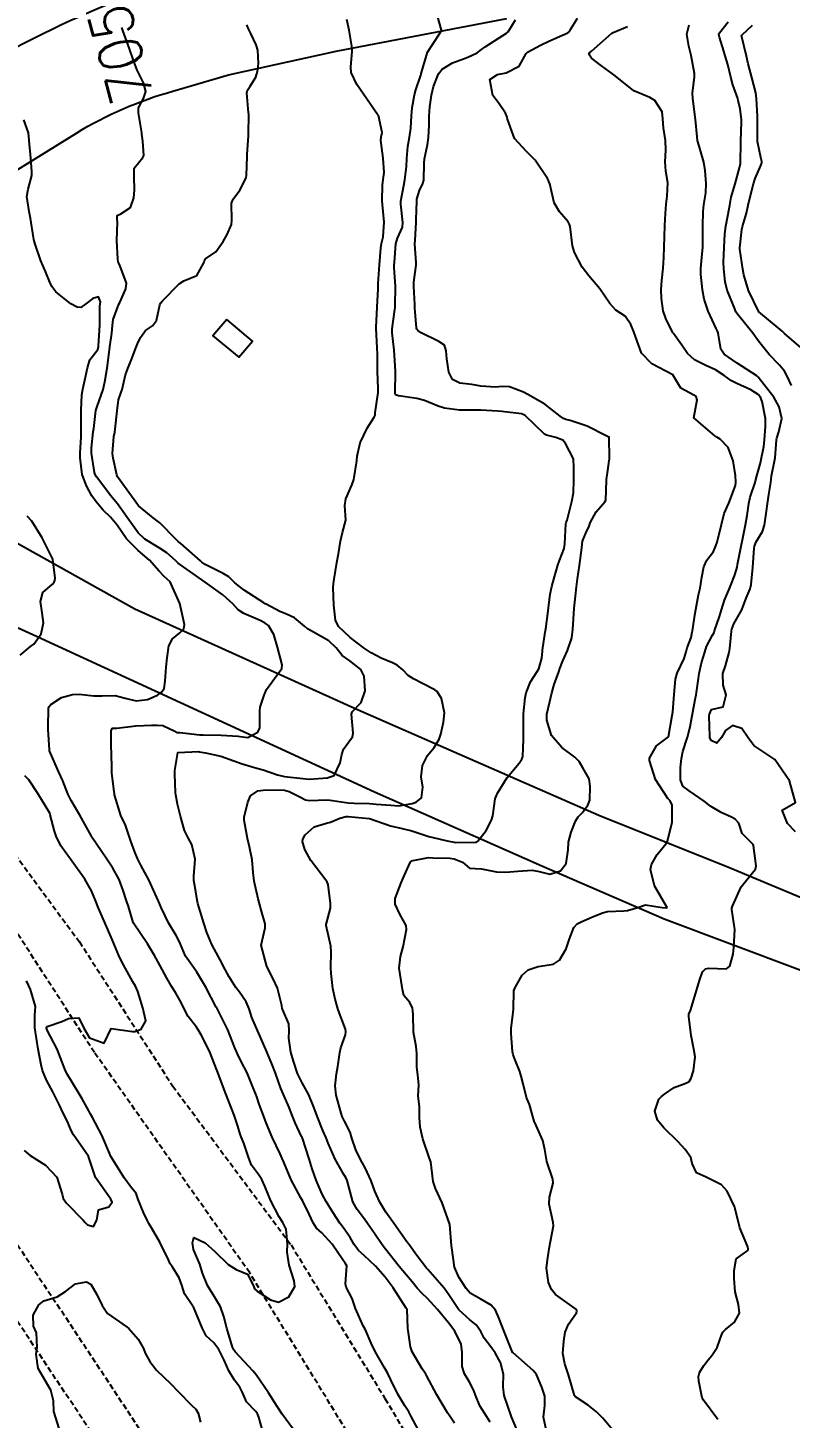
# Model space of a CAD drawing. Header units: metres. Extents: x 292545 to 299085, y 7450245 to 7463078.
# Drawn here: x 298319 to 298390.6, y 7451645.1 to 7451775.7 of the extents above; entities that cross this region are included whole.
import ezdxf
from ezdxf.enums import TextEntityAlignment as Align

# ---------------------------------------------------------------- set-up
doc = ezdxf.new("R2010")
doc.units = ezdxf.units.M
doc.linetypes.add('DASHED', pattern=[0.75, 0.5, -0.25])
for name, color, linetype in [('Cotas', 45, 'Continuous'), ('Curvas de Nivel 1m', 11, 'Continuous'), ('Curvas de Nivel 5m', 15, 'Continuous'), ('Edificações', 30, 'Continuous'), ('Vias Primárias', 230, 'Continuous'), ('Vias Secundárias', 230, 'DASHED')]:
    doc.layers.add(name, color=color, linetype=linetype)
doc.styles.add('Style-STANDARD', font='STANDARD.shx')

msp = doc.modelspace()

# ---------------------------------------------------------------- linework, layer by layer
at = {"layer": 'Curvas de Nivel 1m', "flags": 128}
for points, elevation in [([(298365.29, 7451643.26), (298364.42, 7451645.27), (298363.74, 7451647.28), (298363.64, 7451648.08), (298363.68, 7451649.28), (298363.39, 7451650.37), (298362.89, 7451651.29), (298362.5, 7451651.86), (298361.88, 7451652.67), (298361.55, 7451653.3), (298361.13, 7451653.92), (298360.52, 7451654.37), (298359.48, 7451655.33), (298358.55, 7451656.72), (298358.12, 7451657.34), (298356.58, 7451659.1), (298356.46, 7451659.24), (298356.36, 7451659.36), (298355.56, 7451660.42), (298354.87, 7451661.39), (298354.76, 7451661.53), (298354.62, 7451661.71), (298353.42, 7451663.4), (298352.64, 7451664.49), (298352.07, 7451665.42), (298351.62, 7451666.47), (298351.26, 7451667.42), (298350.69, 7451668.64), (298350.42, 7451669.16), (298350.27, 7451669.44), (298349.81, 7451670.35), (298349.45, 7451671.45), (298349.29, 7451672.01), (298348.75, 7451673.04), (298348.55, 7451673.46), (298348.44, 7451673.78), (298347.98, 7451675.47), (298347.89, 7451676.36), (298348.02, 7451677.47), (298348.12, 7451678.16), (298348.31, 7451679.47), (298348.4, 7451679.9), (298348.84, 7451681.14), (298348.88, 7451681.46), (298348.85, 7451681.68), (298348.15, 7451683.47), (298347.87, 7451684.48), (298347.67, 7451685.47), (298347.5, 7451686.89), (298347.49, 7451687.47), (298347.51, 7451688.9), (298347.47, 7451689.47), (298347.05, 7451691.39), (298347.05, 7451691.48), (298347.43, 7451693.04), (298347.46, 7451693.48), (298347.23, 7451695.26), (298347.13, 7451695.48), (298347.02, 7451695.64), (298345.59, 7451697.49), (298345.05, 7451698.54), (298344.83, 7451699.28), (298344.86, 7451699.5), (298345.07, 7451699.91), (298345.92, 7451700.65), (298347.08, 7451700.99), (298347.46, 7451701.1), (298348.32, 7451701.47), (298348.93, 7451701.62), (298349.09, 7451701.62), (298351.07, 7451701.44), (298351.12, 7451701.43), (298353.08, 7451700.76), (298354.17, 7451700.49), (298355.07, 7451700.28), (298356.67, 7451699.76), (298357.07, 7451699.65), (298358.41, 7451699.35), (298359.06, 7451699.21), (298359.21, 7451699.19), (298361.06, 7451699.22), (298361.14, 7451699.23), (298361.28, 7451699.31), (298362.04, 7451700.33), (298362.57, 7451701.3), (298362.68, 7451701.7), (298362.9, 7451703.29), (298362.95, 7451703.46), (298363.12, 7451703.81), (298364.03, 7451705.28), (298365.15, 7451706.63), (298365.41, 7451707), (298365.5, 7451707.26), (298365.57, 7451708.87), (298365.55, 7451709.26), (298365.56, 7451710.89), (298365.57, 7451711.26), (298365.71, 7451712.78), (298365.81, 7451713.25), (298366.21, 7451714.28), (298366.84, 7451715.24), (298367, 7451715.49), (298367.27, 7451716.5), (298367.35, 7451717.16), (298367.35, 7451717.24), (298367.59, 7451718.95), (298367.64, 7451719.24), (298367.85, 7451720.7), (298367.9, 7451721.23), (298368.07, 7451722.5), (298368.23, 7451723.23), (298368.47, 7451724.12), (298368.77, 7451725.23), (298368.93, 7451725.67), (298369.39, 7451726.78), (298369.43, 7451727.22), (298369.53, 7451729.11), (298369.56, 7451729.22), (298369.66, 7451729.45), (298370.09, 7451731.21), (298370.25, 7451732), (298370.28, 7451733.2), (298370.29, 7451734.4), (298370.26, 7451735.2), (298369.51, 7451736.64), (298369.24, 7451736.95), (298368.59, 7451737.22), (298367.71, 7451737.43), (298367.52, 7451737.53), (298365.72, 7451739.26), (298365.53, 7451739.37), (298365.38, 7451739.42), (298363.54, 7451739.64), (298363.15, 7451739.68), (298361.55, 7451739.77), (298361.09, 7451739.77), (298359.55, 7451739.79), (298358.16, 7451739.97), (298357.55, 7451740.16), (298356.26, 7451740.67), (298355.56, 7451740.86), (298353.83, 7451741.13), (298353.56, 7451741.23), (298353.5, 7451741.34), (298353.5, 7451741.4), (298353.55, 7451743.37), (298353.55, 7451743.4), (298353.55, 7451743.43), (298353.43, 7451745.4), (298353.24, 7451747.02), (298353.24, 7451747.41), (298353.49, 7451749.24), (298353.5, 7451749.4), (298353.51, 7451749.55), (298353.54, 7451751.4), (298353.43, 7451753.13), (298353.43, 7451753.4), (298353.44, 7451753.67), (298353.58, 7451755.4), (298353.74, 7451755.93), (298354.2, 7451756.95), (298354.24, 7451757.4), (298354.05, 7451759.11), (298354.06, 7451759.4), (298354.33, 7451760.86), (298354.42, 7451761.39), (298354.57, 7451762.64), (298354.62, 7451763.39), (298354.71, 7451764.52), (298354.86, 7451765.39), (298355, 7451766.24), (298355.06, 7451767.39), (298355.1, 7451768.17), (298355.33, 7451769.39), (298355.44, 7451769.85), (298355.92, 7451771.23), (298355.95, 7451771.35), (298355.96, 7451771.38), (298356, 7451771.46), (298356.55, 7451773.37), (298357.62, 7451775.01), (298357.84, 7451775.35), (298357.87, 7451775.45), (298357.33, 7451777.36)], 708), ([(298359.07, 7451644.67), (298358.63, 7451645.34), (298358.43, 7451645.65), (298357.44, 7451647.35), (298356.46, 7451649.17), (298356.39, 7451649.29), (298356.34, 7451649.36), (298356.05, 7451649.79), (298355.11, 7451651.38), (298354.96, 7451651.84), (298354.72, 7451653.39), (298354.7, 7451653.57), (298354.63, 7451655.39), (298354.59, 7451655.44), (298354.54, 7451655.49), (298353.32, 7451657.4), (298352.57, 7451658.4), (298351.68, 7451659.42), (298350.6, 7451660.42), (298350.06, 7451660.9), (298349.66, 7451661.44), (298349.29, 7451662.12), (298348.63, 7451663.05), (298348.32, 7451663.46), (298347.69, 7451664.43), (298347.04, 7451665.48), (298346.66, 7451666.17), (298346.11, 7451667.49), (298345.74, 7451668.55), (298345.43, 7451669.5), (298344.81, 7451671.42), (298344.78, 7451671.5), (298344.73, 7451671.6), (298344.12, 7451672.88), (298343.87, 7451673.51), (298343.56, 7451674.32), (298343.02, 7451675.53), (298342.78, 7451676.11), (298342.28, 7451677.54), (298341.94, 7451678.41), (298341.46, 7451679.54), (298340.84, 7451680.98), (298340.59, 7451681.55), (298340.07, 7451682.77), (298339.8, 7451683.57), (298339.53, 7451684.22), (298338.89, 7451685.14), (298338.57, 7451685.58), (298337.93, 7451686.57), (298337.37, 7451687.6), (298337.24, 7451687.91), (298336.93, 7451688.47), (298336.31, 7451689.61), (298335.84, 7451690.73), (298335.55, 7451691.61), (298334.99, 7451693.47), (298334.95, 7451693.62), (298334.67, 7451695.28), (298334.62, 7451695.63), (298334.63, 7451696.02), (298334.75, 7451697.62), (298334.43, 7451699), (298334.08, 7451699.63), (298333.75, 7451700.32), (298333.37, 7451701.65), (298333.1, 7451702.8), (298332.92, 7451703.65), (298332.9, 7451703.86), (298332.82, 7451705.65), (298332.83, 7451705.96), (298333.12, 7451707.64), (298333.16, 7451707.65), (298335.06, 7451707.72), (298335.16, 7451707.71), (298335.72, 7451707.61), (298337.16, 7451707.29), (298337.6, 7451707.15), (298339.15, 7451706.59), (298340.53, 7451706.17), (298341.14, 7451706), (298342.47, 7451705.54), (298343.13, 7451705.4), (298344.84, 7451705.21), (298345.13, 7451705.17), (298345.49, 7451705.13), (298347.13, 7451705.27), (298347.78, 7451705.47), (298348.36, 7451706.68), (298348.52, 7451707.46), (298348.67, 7451707.95), (298349.17, 7451708.65), (298349.52, 7451709.11), (298349.58, 7451709.45), (298349.42, 7451711.23), (298349.49, 7451711.45), (298350.33, 7451712.33), (298350.69, 7451713.44), (298350.6, 7451714.79), (298350.28, 7451715.44), (298349.26, 7451716.23), (298348.55, 7451716.75), (298347.99, 7451717.47), (298347.28, 7451718.11), (298345.86, 7451718.93), (298345.3, 7451719.24), (298344.99, 7451719.5), (298344.08, 7451720.29), (298343.31, 7451720.63), (298342.68, 7451720.89), (298341.42, 7451721.55), (298341.32, 7451721.6), (298341.19, 7451721.69), (298339.34, 7451722.89), (298338.47, 7451723.58), (298337.89, 7451724.13), (298337.36, 7451724.43), (298335.68, 7451725.3), (298335.37, 7451725.52), (298335.25, 7451725.62), (298333.39, 7451727.26), (298333.18, 7451727.43), (298332.93, 7451727.65), (298331.42, 7451729.2), (298330.8, 7451729.68), (298329.43, 7451730.78), (298328.76, 7451731.7), (298327.47, 7451733.52), (298327.38, 7451733.71), (298327.04, 7451735.27), (298326.98, 7451735.72), (298327.1, 7451737.31), (298327.19, 7451737.71), (298327.24, 7451737.99), (298327.42, 7451739.71), (298327.55, 7451740.74), (298327.79, 7451741.48), (298327.9, 7451741.71), (298328.19, 7451743.09), (298328.41, 7451743.7), (298328.78, 7451744.52), (298329.2, 7451745.69), (298329.32, 7451745.99), (298329.62, 7451746.6), (298330.08, 7451747.24), (298330.73, 7451747.68), (298331.11, 7451748.2), (298331.43, 7451749.67), (298331.5, 7451749.83), (298331.67, 7451750.03), (298333.23, 7451751.65), (298333.69, 7451751.93), (298334.9, 7451752.41), (298335.57, 7451753.62), (298335.59, 7451753.74), (298335.71, 7451753.98), (298336.69, 7451754.63), (298337.37, 7451755.6), (298337.74, 7451756.27), (298338.14, 7451757.2), (298338.19, 7451757.59), (298338.16, 7451759.2), (298338.31, 7451759.58), (298338.94, 7451760.42), (298339.52, 7451761.57), (298339.56, 7451761.82), (298339.62, 7451763.57), (298339.63, 7451763.77), (298339.75, 7451765.57), (298339.75, 7451765.67), (298339.77, 7451767.57), (298339.76, 7451767.68), (298339.58, 7451769.57), (298339.66, 7451769.81), (298339.9, 7451770.18), (298340.43, 7451771.05), (298340.59, 7451771.56), (298340.69, 7451772.32), (298340.64, 7451773.56), (298340.47, 7451774.08), (298339.96, 7451775.13), (298339.75, 7451775.57), (298339.59, 7451775.95)], 706), ([(298362.42, 7451644.78), (298362.13, 7451645.29), (298361.45, 7451646.32), (298361.04, 7451647.31), (298360.9, 7451647.76), (298360.46, 7451648.58), (298360.03, 7451649.32), (298359.81, 7451649.99), (298359.8, 7451651.33), (298359.72, 7451652.11), (298359.12, 7451653.33), (298358.52, 7451654.1), (298357.48, 7451655.35), (298356.55, 7451656.39), (298356.05, 7451656.86), (298355.58, 7451657.37), (298355.12, 7451657.94), (298354.57, 7451658.58), (298353.9, 7451659.4), (298352.61, 7451661.01), (298352.29, 7451661.41), (298351.56, 7451662.49), (298350.92, 7451663.43), (298350.64, 7451663.82), (298349.94, 7451664.73), (298349.55, 7451665.45), (298349.14, 7451666.98), (298349.02, 7451667.45), (298348.91, 7451667.68), (298348.69, 7451668.03), (298347.88, 7451669.47), (298347.24, 7451670.96), (298347.04, 7451671.48), (298346.74, 7451672.17), (298346.2, 7451673.49), (298345.89, 7451674.36), (298345.42, 7451675.49), (298344.79, 7451676.63), (298344.36, 7451677.51), (298343.96, 7451678.66), (298343.72, 7451679.52), (298343.53, 7451680.83), (298343.56, 7451681.52), (298343.52, 7451682.18), (298342.93, 7451683.53), (298342.92, 7451683.57), (298342.88, 7451683.88), (298342.48, 7451685.53), (298342.06, 7451686.38), (298341.47, 7451687.54), (298340.94, 7451689.55), (298341.32, 7451691.19), (298341.31, 7451691.55), (298340.98, 7451692.75), (298340.74, 7451693.55), (298340.65, 7451693.9), (298340.29, 7451695.56), (298340.19, 7451696.39), (298340.1, 7451697.56), (298339.85, 7451698.77), (298339.66, 7451699.56), (298339.35, 7451701.3), (298339.35, 7451701.57), (298339.68, 7451702.99), (298339.94, 7451703.56), (298340.64, 7451704.03), (298341.12, 7451704.09), (298342.51, 7451704.14), (298343.12, 7451704.1), (298343.57, 7451703.98), (298344.5, 7451703.51), (298345.11, 7451703.21), (298345.46, 7451703.14), (298347.11, 7451703.19), (298347.41, 7451703.17), (298349.1, 7451702.92), (298349.67, 7451702.88), (298351.1, 7451702.84), (298351.73, 7451702.8), (298353.1, 7451702.68), (298353.86, 7451702.64), (298355.11, 7451702.85), (298355.49, 7451702.99), (298355.98, 7451703.37), (298356.1, 7451704.39), (298355.97, 7451705.37), (298356.08, 7451706.43), (298356.56, 7451707.37), (298356.82, 7451707.7), (298357.16, 7451708.11), (298357.65, 7451708.88), (298357.8, 7451709.35), (298358.05, 7451710.49), (298358.15, 7451711.35), (298357.86, 7451712.72), (298357.46, 7451713.36), (298357.23, 7451713.53), (298356.03, 7451714.16), (298355.24, 7451714.55), (298354.72, 7451714.86), (298354.22, 7451715.4), (298353.7, 7451715.85), (298353.26, 7451716.05), (298352.19, 7451716.5), (298351.27, 7451716.99), (298350.61, 7451717.44), (298349.29, 7451718.43), (298348.19, 7451719.47), (298347.91, 7451720.07), (298347.76, 7451721.47), (298347.7, 7451723.13), (298347.73, 7451723.47), (298347.8, 7451723.92), (298348.05, 7451725.47), (298348.21, 7451726.29), (298348.37, 7451727.47), (298348.57, 7451728.29), (298348.87, 7451729.46), (298348.8, 7451730.82), (298348.9, 7451731.46), (298349.46, 7451732.75), (298349.64, 7451733.27), (298349.68, 7451733.45), (298349.91, 7451735.02), (298349.96, 7451735.45), (298350.24, 7451736.71), (298350.56, 7451737.44), (298350.89, 7451738.07), (298351.54, 7451739.13), (298351.65, 7451739.32), (298351.64, 7451739.43), (298351.64, 7451739.53), (298351.91, 7451741.42), (298351.93, 7451741.79), (298351.85, 7451743.43), (298351.85, 7451745.19), (298351.84, 7451745.43), (298351.82, 7451745.63), (298351.73, 7451747.43), (298351.73, 7451747.53), (298351.84, 7451749.43), (298351.92, 7451751.18), (298351.92, 7451751.43), (298351.93, 7451751.67), (298352.04, 7451753.42), (298352.16, 7451754.99), (298352.23, 7451755.42), (298352.38, 7451756.06), (298352.47, 7451757.42), (298352.41, 7451758.07), (298352.3, 7451759.42), (298352.32, 7451760.9), (298352.39, 7451761.42), (298352.48, 7451762.09), (298352.39, 7451763.42), (298352.18, 7451765.1), (298352.2, 7451765.42), (298352.28, 7451765.85), (298351.95, 7451767.43), (298351.92, 7451767.48), (298351.87, 7451767.54), (298350.53, 7451769.44), (298349.91, 7451770.36), (298349.37, 7451771.46), (298349.36, 7451772.02), (298349.49, 7451773.45), (298349.44, 7451773.96), (298349.21, 7451775.46), (298348.99, 7451776.45)], 707), ([(298367.72, 7451643.92), (298367.43, 7451645.23), (298367.55, 7451646.35), (298367.57, 7451647.23), (298367.28, 7451648.07), (298366.77, 7451649.25), (298366.47, 7451649.64), (298364.59, 7451651.27), (298364.54, 7451651.32), (298364.49, 7451651.42), (298363.73, 7451653.28), (298363.25, 7451654.56), (298362.94, 7451655.29), (298362.54, 7451655.76), (298361.54, 7451656.31), (298360.56, 7451656.88), (298360.18, 7451657.32), (298359.5, 7451658.4), (298359.09, 7451659.33), (298358.82, 7451661.13), (298358.8, 7451661.34), (298358.63, 7451663.34), (298357.94, 7451665.35), (298357.31, 7451666.71), (298357.08, 7451667.36), (298356.86, 7451669.2), (298356.81, 7451669.36), (298356.71, 7451669.63), (298356.12, 7451671.37), (298355.85, 7451672.48), (298355.81, 7451673.37), (298355.81, 7451674.42), (298355.66, 7451675.38), (298355.73, 7451676.44), (298355.65, 7451677.38), (298355.54, 7451678.11), (298355.55, 7451679.38), (298355.48, 7451680.03), (298355.24, 7451681.38), (298355.21, 7451683.04), (298355.18, 7451683.39), (298355.13, 7451683.64), (298354.88, 7451684.16), (298354.33, 7451684.83), (298354.2, 7451685.39), (298354.07, 7451686.22), (298353.89, 7451687.4), (298354.03, 7451688.49), (298354.28, 7451689.39), (298354.59, 7451691.02), (298354.55, 7451691.39), (298353.98, 7451692.39), (298353.52, 7451693.4), (298353.52, 7451693.92), (298354.08, 7451695.39), (298354.36, 7451696.06), (298354.94, 7451697.38), (298355.04, 7451697.47), (298356.63, 7451697.78), (298357.05, 7451697.76), (298358.66, 7451697.72), (298359.04, 7451697.67), (298359.84, 7451697.33), (298360.49, 7451696.78), (298361.03, 7451696.75), (298361.61, 7451696.73), (298363.02, 7451696.44), (298363.91, 7451696.4), (298365.03, 7451696.51), (298366.36, 7451696.58), (298367.03, 7451696.46), (298368.04, 7451696.21), (298369.03, 7451696.52), (298369.56, 7451697.21), (298369.75, 7451698.51), (298369.78, 7451699.21), (298370.02, 7451700.15), (298370.45, 7451701.2), (298370.7, 7451701.59), (298371.1, 7451702.02), (298371.6, 7451702.69), (298371.77, 7451703.18), (298371.82, 7451704.49), (298371.71, 7451705.18), (298371.14, 7451706.19), (298370.77, 7451706.81), (298370.39, 7451707.2), (298369.17, 7451708.1), (298368.19, 7451709.23), (298367.75, 7451710.68), (298367.76, 7451711.23), (298368.02, 7451712.43), (298368.23, 7451713.23), (298368.44, 7451714.02), (298368.86, 7451715.22), (298368.97, 7451715.51), (298369.26, 7451716.23), (298369.69, 7451717.21), (298370.09, 7451718.41), (298370.2, 7451719.21), (298370.26, 7451720.15), (298370.33, 7451721.2), (298370.44, 7451722.31), (298370.53, 7451723.2), (298370.62, 7451723.93), (298370.82, 7451725.2), (298371.03, 7451726.84), (298371.07, 7451727.19), (298371.11, 7451727.48), (298371.41, 7451728.22), (298371.71, 7451728.9), (298371.82, 7451729.19), (298372.39, 7451730.22), (298373.2, 7451731.17), (298373.28, 7451731.34), (298373.35, 7451733.17), (298373.36, 7451733.27), (298373.48, 7451734.12), (298373.61, 7451735.05), (298373.62, 7451735.17), (298373.63, 7451735.3), (298373.61, 7451737.17), (298373.59, 7451737.24), (298373.51, 7451737.28), (298373.32, 7451737.36), (298371.52, 7451738.26), (298369.93, 7451738.81), (298369.53, 7451738.9), (298369.3, 7451738.99), (298369.01, 7451739.22), (298367.55, 7451740.35), (298365.97, 7451741.26), (298365.56, 7451741.45), (298364.24, 7451741.95), (298363.57, 7451741.99), (298362.93, 7451741.94), (298361.57, 7451742.04), (298360.71, 7451742.18), (298359.57, 7451742.31), (298358.88, 7451742.65), (298358.56, 7451743.35), (298358.37, 7451744.58), (298358.31, 7451745.35), (298358.13, 7451745.87), (298357.62, 7451746.23), (298355.96, 7451747.04), (298355.63, 7451747.24), (298355.55, 7451747.38), (298355.53, 7451747.48), (298355.36, 7451749.38), (298355.35, 7451749.7), (298355.28, 7451751.38), (298355.28, 7451751.79), (298355.47, 7451753.38), (298355.47, 7451753.62), (298355.37, 7451755.38), (298355.39, 7451755.73), (298355.47, 7451757.38), (298355.48, 7451757.66), (298355.54, 7451759.38), (298355.56, 7451759.59), (298355.79, 7451760.4), (298356.11, 7451761.06), (298356.21, 7451761.38), (298356.23, 7451762.97), (298356.26, 7451763.38), (298356.54, 7451764.67), (298356.64, 7451765.37), (298356.71, 7451766.52), (298356.71, 7451767.37), (298356.76, 7451768.25), (298356.94, 7451769.36), (298357.11, 7451770.16), (298357.57, 7451771.36), (298357.93, 7451771.8), (298358.9, 7451772.37), (298359.94, 7451772.76), (298360.35, 7451772.91), (298361.21, 7451773.32), (298361.63, 7451773.63), (298361.95, 7451773.88), (298363.61, 7451774.94), (298363.96, 7451775.18), (298364.02, 7451775.22), (298364.12, 7451775.28), (298364.82, 7451776.43)], 709), ([(298383.8, 7451645.04), (298382.44, 7451646.84), (298382.33, 7451647.05), (298382.01, 7451648.61), (298381.98, 7451649.06), (298382.07, 7451649.45), (298382.48, 7451650.1), (298382.89, 7451650.64), (298383.24, 7451651.04), (298383.75, 7451651.79), (298384.18, 7451653.03), (298384.3, 7451653.25), (298384.52, 7451653.49), (298385.37, 7451654.17), (298385.83, 7451655.02), (298385.75, 7451655.81), (298385.42, 7451657.02), (298385.33, 7451658.27), (298385.34, 7451659.02), (298385.52, 7451660.1), (298386.6, 7451660.88), (298386.66, 7451661.01), (298386.61, 7451661.23), (298385.87, 7451663.02), (298385.62, 7451664.05), (298385.35, 7451665.02), (298384.67, 7451666.45), (298384.14, 7451667.04), (298382.69, 7451667.77), (298381.8, 7451668.17), (298381.39, 7451669.07), (298381.27, 7451669.63), (298380.72, 7451670.37), (298380.06, 7451671.09), (298378.74, 7451672.41), (298378.12, 7451673.11), (298377.9, 7451673.97), (298378.25, 7451675.11), (298378.52, 7451675.36), (298378.78, 7451675.56), (298379.7, 7451676.18), (298380.8, 7451676.6), (298381.12, 7451676.76), (298381.31, 7451677.07), (298381.51, 7451677.77), (298381.66, 7451679.07), (298381.55, 7451679.79), (298381.29, 7451681.07), (298381.07, 7451682.87), (298381.09, 7451683.08), (298381.23, 7451683.42), (298381.74, 7451685.07), (298382.07, 7451686.23), (298382.37, 7451687.06), (298382.63, 7451687.34), (298382.92, 7451687.39), (298384.61, 7451687.34), (298384.92, 7451687.58), (298385.25, 7451688.72), (298385.27, 7451689.03), (298385.3, 7451689.38), (298385.4, 7451691.02), (298385.11, 7451692.91), (298385.11, 7451693.03), (298385.17, 7451693.2), (298385.99, 7451695.02), (298387.03, 7451696.3), (298387.33, 7451696.69), (298387.4, 7451697), (298387.16, 7451698.9), (298387.12, 7451699), (298387.06, 7451699.05), (298386.09, 7451700.03), (298385.76, 7451701.02), (298385.44, 7451701.38), (298385.09, 7451701.56), (298384.12, 7451702.02), (298383.11, 7451702.61), (298382.51, 7451703.06), (298381.12, 7451704.03), (298380.52, 7451704.48), (298380.28, 7451705.08), (298380.3, 7451706.24), (298380.38, 7451707.08), (298380.52, 7451707.72), (298380.95, 7451709.07), (298381.19, 7451710.04), (298381.36, 7451710.91), (298381.38, 7451711.07), (298381.66, 7451712.62), (298381.75, 7451713.06), (298381.94, 7451714.37), (298382.04, 7451715.06), (298382.27, 7451716.05), (298382.57, 7451717.06), (298382.74, 7451717.59), (298383.3, 7451718.64), (298383.44, 7451718.9), (298383.5, 7451719.05), (298383.95, 7451720.41), (298384.15, 7451721.04), (298384.43, 7451721.94), (298384.89, 7451723.03), (298385.02, 7451723.36), (298385.36, 7451724.23), (298385.56, 7451724.83), (298385.6, 7451725.03), (298385.63, 7451725.28), (298385.98, 7451727.02), (298386.13, 7451727.75), (298386.38, 7451729.01), (298386.54, 7451729.89), (298386.72, 7451731.01), (298386.84, 7451731.61), (298387.29, 7451733), (298387.33, 7451733.13), (298387.47, 7451733.6), (298387.76, 7451734.72), (298387.83, 7451735), (298388.13, 7451736.37), (298388.19, 7451736.99), (298388.27, 7451738.25), (298388.28, 7451738.99), (298387.97, 7451740.59), (298387.79, 7451741), (298387.57, 7451741.26), (298386.89, 7451741.69), (298385.58, 7451742.28), (298385.08, 7451742.53), (298384.39, 7451743.04), (298383.59, 7451743.55), (298382.68, 7451743.97), (298381.6, 7451744.49), (298380.94, 7451745.08), (298380.43, 7451745.89), (298379.63, 7451746.97), (298379.58, 7451747.03), (298379.54, 7451747.09), (298378.92, 7451748.38), (298378.68, 7451749.1), (298378.52, 7451750.25), (298378.48, 7451751.11), (298378.54, 7451751.95), (298378.67, 7451753.11), (298378.72, 7451754.11), (298378.77, 7451755.1), (298378.8, 7451756.04), (298378.82, 7451757.1), (298378.9, 7451758.24), (298378.96, 7451759.1), (298379.03, 7451759.86), (298379.09, 7451761.1), (298378.93, 7451762.21), (298378.85, 7451763.1), (298378.92, 7451764.19), (298378.88, 7451765.1), (298378.69, 7451766.28), (298378.64, 7451767.11), (298378.56, 7451767.79), (298377.89, 7451768.86), (298377.41, 7451769.12), (298375.9, 7451769.74), (298374.16, 7451771.16), (298373.92, 7451771.36), (298372.87, 7451772.11), (298371.94, 7451772.81), (298371.7, 7451773.19), (298371.79, 7451773.34), (298371.95, 7451773.49), (298373.85, 7451775.16), (298373.92, 7451775.2), (298373.96, 7451775.22), (298375.33, 7451775.79)], 711), ([(298391.08, 7451700.18), (298390.34, 7451700.97), (298389.84, 7451702.23), (298391.1, 7451702.96), (298390.51, 7451704.97), (298389.15, 7451706.98), (298387.17, 7451708.29), (298386.66, 7451709.01), (298386.05, 7451709.88), (298385.19, 7451710.18), (298384.52, 7451709.71), (298384.15, 7451709.04), (298383.7, 7451708.52), (298383.18, 7451708.76), (298383.06, 7451709.05), (298383.05, 7451709.18), (298383, 7451711.05), (298383.01, 7451711.24), (298383.21, 7451711.67), (298384.31, 7451711.94), (298384.57, 7451713.04), (298384.3, 7451713.97), (298384.26, 7451715.04), (298384.53, 7451715.77), (298384.87, 7451717.03), (298384.91, 7451717.4), (298385.07, 7451719.03), (298385.1, 7451719.23), (298385.31, 7451719.71), (298386.05, 7451721.02), (298386.46, 7451722.14), (298386.83, 7451723.01), (298386.94, 7451723.41), (298387.08, 7451725), (298387.22, 7451726.83), (298387.24, 7451727), (298387.4, 7451727.43), (298388, 7451728.4), (298388.17, 7451728.99), (298388.33, 7451730.09), (298388.46, 7451730.99), (298388.59, 7451731.85), (298388.76, 7451732.99), (298388.85, 7451733.61), (298389.13, 7451734.98), (298389.18, 7451735.3), (298389.31, 7451736.98), (298389.33, 7451737.16), (298389.52, 7451737.73), (298389.81, 7451738.98), (298389.55, 7451740.08), (298389.04, 7451740.99), (298387.58, 7451742.88), (298387.45, 7451743), (298385.6, 7451744.19), (298384.38, 7451745.04), (298384.07, 7451745.5), (298383.84, 7451747.05), (298383.77, 7451747.19), (298383.64, 7451747.43), (298382.88, 7451749.06), (298382.53, 7451750.21), (298382.36, 7451751.06), (298382.21, 7451752.55), (298382.21, 7451753.06), (298382.34, 7451754.44), (298382.38, 7451755.06), (298382.4, 7451756.41), (298382.39, 7451757.06), (298382.42, 7451758.41), (298382.49, 7451759.06), (298382.67, 7451760.18), (298382.71, 7451761.06), (298382.62, 7451762.26), (298382.47, 7451763.06), (298381.93, 7451764.98), (298381.9, 7451765.07), (298381.85, 7451765.42), (298381.69, 7451767.07), (298381.66, 7451767.28), (298381.44, 7451769.07), (298381.43, 7451769.54), (298381.62, 7451771.07), (298381.61, 7451771.38), (298381.3, 7451773.08), (298381.07, 7451773.96), (298380.88, 7451775.08), (298381.12, 7451775.94)], 712), ([(298390.7, 7451742.09), (298390.29, 7451742.97), (298390.05, 7451743.44), (298389.59, 7451744), (298388.63, 7451744.99), (298387.63, 7451746.25), (298387.07, 7451747.01), (298385.65, 7451748.8), (298385.56, 7451748.92), (298385.5, 7451749.02), (298385.4, 7451749.28), (298384.68, 7451751.04), (298384.48, 7451751.83), (298384.36, 7451753.04), (298384.34, 7451753.68), (298384.39, 7451755.04), (298384.47, 7451756.32), (298384.55, 7451757.04), (298384.75, 7451758.02), (298384.92, 7451759.03), (298385.06, 7451759.76), (298385.42, 7451761.03), (298385.82, 7451762.51), (298385.91, 7451762.93), (298385.92, 7451763.02), (298385.95, 7451764.91), (298385.95, 7451765.02), (298386.03, 7451766.85), (298386.03, 7451767.02), (298385.88, 7451768.06), (298385.71, 7451768.85), (298385.66, 7451769.02), (298385.2, 7451770.33), (298385.03, 7451771.03), (298384.74, 7451772.23), (298384.5, 7451773.04), (298384.37, 7451773.47), (298383.96, 7451774.8), (298383.89, 7451775.05), (298383.9, 7451775.11), (298383.97, 7451775.21), (298384.78, 7451776.24)], 713), ([(298391.61, 7451745.64), (298390.06, 7451746.97), (298389.84, 7451747.18), (298389.64, 7451747.34), (298387.65, 7451749), (298386.68, 7451751.01), (298386.24, 7451752.47), (298386.15, 7451753.02), (298385.86, 7451754.88), (298385.86, 7451755.02), (298386.04, 7451756.72), (298386.11, 7451757.02), (298386.49, 7451758.28), (298386.66, 7451759.01), (298386.87, 7451759.92), (298387.16, 7451761.01), (298387.31, 7451761.51), (298387.82, 7451762.74), (298387.93, 7451763), (298387.93, 7451763.11), (298387.83, 7451763.49), (298387.53, 7451765), (298387.51, 7451765.34), (298387.53, 7451767), (298387.52, 7451767.36), (298387.42, 7451769), (298387.35, 7451769.56), (298387, 7451771.01), (298386.65, 7451772.29), (298386.48, 7451773.01), (298386.03, 7451774.95), (298386.07, 7451775.02), (298387.06, 7451775.92)], 714), ([(298344.39, 7451643.51), (298342.92, 7451645.53), (298342.43, 7451646.25), (298341.63, 7451647.54), (298340.46, 7451649.22), (298340.32, 7451649.41), (298340.19, 7451649.55), (298338.49, 7451651.39), (298338.36, 7451651.58), (298338.25, 7451651.83), (298337.73, 7451653.59), (298337.42, 7451654.7), (298337.12, 7451655.59), (298336.55, 7451656.55), (298336.14, 7451657.19), (298335.91, 7451657.61), (298335.43, 7451658.76), (298335.17, 7451659.61), (298334.6, 7451660.97), (298334.48, 7451661.62), (298334.62, 7451662.12), (298335.67, 7451661.61), (298336.6, 7451660.81), (298337.83, 7451659.59), (298338.58, 7451659.12), (298339.67, 7451658.66), (298340.21, 7451657.56), (298340.31, 7451657.3), (298340.56, 7451657.06), (298341.82, 7451656.27), (298342.55, 7451656.05), (298343.53, 7451656.55), (298344.1, 7451657.51), (298344.05, 7451658.04), (298343.58, 7451659.52), (298343.39, 7451660.74), (298343.42, 7451661.52), (298343.27, 7451662.88), (298342.96, 7451663.53), (298342.64, 7451664.06), (298341.83, 7451665.54), (298341.28, 7451666.94), (298341, 7451667.55), (298340.69, 7451668.02), (298340.03, 7451668.9), (298339.78, 7451669.56), (298339.32, 7451670.98), (298339.07, 7451671.57), (298338.98, 7451671.82), (298338.74, 7451672.56), (298338.4, 7451673.58), (298338.18, 7451674.17), (298337.61, 7451675.59), (298336.89, 7451677.51), (298336.86, 7451677.6), (298336.8, 7451677.76), (298336.09, 7451679.61), (298335.31, 7451681.15), (298335.03, 7451681.62), (298334.86, 7451681.86), (298334.08, 7451682.85), (298333.67, 7451683.64), (298333.42, 7451684.18), (298332.89, 7451685.11), (298332.56, 7451685.65), (298332.1, 7451686.46), (298331.42, 7451687.66), (298330.93, 7451688.59), (298330.28, 7451689.68), (298328.97, 7451691.61), (298328.93, 7451691.69), (298328.48, 7451693.19), (298328.31, 7451693.7), (298327.98, 7451694.68), (298327.61, 7451695.71), (298327.03, 7451696.79), (298326.39, 7451697.73), (298325.06, 7451699.7), (298325.03, 7451699.74), (298325, 7451699.8), (298323.92, 7451701.75), (298323.1, 7451703.13), (298322.8, 7451703.76), (298322.32, 7451704.97), (298321.95, 7451705.78), (298321.16, 7451707.58), (298321.08, 7451707.79), (298321.06, 7451707.89), (298320.96, 7451709.79), (298320.96, 7451710.02), (298320.98, 7451711.79), (298321.03, 7451711.97), (298321.21, 7451712.16), (298322.2, 7451712.79), (298323.22, 7451713.09), (298323.87, 7451713.11), (298325.22, 7451712.95), (298326, 7451712.95), (298327.22, 7451712.99), (298328.17, 7451712.75), (298329.22, 7451712.5), (298330.27, 7451712.63), (298331.22, 7451713.02), (298331.59, 7451713.3), (298331.82, 7451713.66), (298331.93, 7451714.35), (298332.03, 7451715.66), (298332.13, 7451716.52), (298332.28, 7451717.65), (298332.63, 7451718.3), (298333.29, 7451718.86), (298333.68, 7451719.26), (298333.75, 7451719.64), (298333.32, 7451721.64), (298332.41, 7451723.65), (298331.85, 7451724.15), (298331.36, 7451724.65), (298330.45, 7451725.68), (298329.38, 7451726.59), (298328.31, 7451727.7), (298327.41, 7451728.97), (298326.79, 7451729.72), (298326.1, 7451730.4), (298325.44, 7451731.17), (298325.03, 7451731.74), (298324.53, 7451732.67), (298324.14, 7451733.75), (298323.95, 7451735.29), (298323.95, 7451735.76), (298324.03, 7451737.23), (298324.06, 7451737.75), (298324.04, 7451739.25), (298324.04, 7451739.76), (298324.1, 7451741.21), (298324.19, 7451741.75), (298324.46, 7451742.87), (298324.64, 7451743.75), (298324.86, 7451744.49), (298325.61, 7451745.48), (298325.67, 7451745.68), (298325.68, 7451745.74), (298325.68, 7451745.81), (298325.79, 7451747.74), (298325.81, 7451749.59), (298325.83, 7451749.74), (298325.86, 7451749.94), (298325.67, 7451750.4), (298325.14, 7451750.27), (298324.47, 7451749.75), (298324, 7451749.42), (298323.66, 7451749.44), (298323.06, 7451749.77), (298321.67, 7451750.89), (298321.28, 7451751.39), (298321.11, 7451751.79), (298320.69, 7451752.79), (298320.25, 7451753.8), (298319.73, 7451755.36), (298319.6, 7451755.81), (298319.57, 7451755.97), (298319.3, 7451757.81), (298319.16, 7451758.42), (298318.94, 7451759.82), (298319.08, 7451760.53), (298319.41, 7451761.81), (298319.43, 7451762.19), (298319.29, 7451763.82), (298319.24, 7451764.41), (298319.09, 7451765.82), (298318.67, 7451767.02)], 704), ([(298318.32, 7451716.77), (298319.28, 7451717.6), (298319.41, 7451717.68), (298319.59, 7451717.81), (298320.3, 7451718.79), (298320.5, 7451719.8), (298320.37, 7451720.75), (298320.22, 7451721.8), (298320.46, 7451722.67), (298321.35, 7451723.44), (298321.51, 7451723.62), (298321.58, 7451723.79), (298321.59, 7451724.02), (298321.37, 7451725.79), (298320.39, 7451727.8), (298319.42, 7451729.35), (298318.99, 7451729.81)], 703), ([(298341.19, 7451643.54), (298340.71, 7451645.26), (298340.6, 7451645.55), (298340.43, 7451645.78), (298339.55, 7451646.68), (298339.19, 7451647.57), (298338.93, 7451648.06), (298338.45, 7451648.71), (298337.91, 7451649.59), (298337.47, 7451650.6), (298336.97, 7451651.6), (298336.5, 7451652.21), (298335.78, 7451652.88), (298335.39, 7451653.62), (298334.59, 7451655.59), (298334.57, 7451655.63), (298334.54, 7451655.67), (298333.75, 7451656.83), (298333.5, 7451657.64), (298333.25, 7451658.32), (298332.58, 7451659.38), (298332.41, 7451659.65), (298332.23, 7451660.02), (298331.42, 7451661.66), (298330.63, 7451663.02), (298330.38, 7451663.43), (298330.27, 7451663.68), (298329.88, 7451664.45), (298329.38, 7451665.69), (298329.21, 7451666.23), (298328.67, 7451666.89), (298328.07, 7451667.71), (298327.04, 7451669.38), (298326.84, 7451669.72), (298326.71, 7451670.04), (298325.97, 7451671.73), (298325.11, 7451673.38), (298324.9, 7451673.74), (298324.76, 7451674.01), (298324.15, 7451675.14), (298323.77, 7451675.76), (298322.8, 7451677.35), (298322.58, 7451677.77), (298322.42, 7451678.16), (298321.78, 7451679.78), (298320.85, 7451681.58), (298320.79, 7451681.79), (298320.79, 7451681.85), (298320.85, 7451681.92), (298322.24, 7451682.4), (298322.86, 7451682.67), (298323.83, 7451682.72), (298324.31, 7451681.75), (298324.84, 7451680.86), (298326.21, 7451680.35), (298326.85, 7451681.72), (298328.85, 7451681.44), (298329.08, 7451681.45), (298329.69, 7451681.68), (298330.1, 7451682.44), (298329.84, 7451683.68), (298329.37, 7451685.21), (298329.15, 7451685.69), (298328.9, 7451686.12), (298328.01, 7451687.7), (298327.65, 7451688.43), (298327.1, 7451689.72), (298326.95, 7451690.07), (298326.22, 7451691.73), (298325.68, 7451693.04), (298325.4, 7451693.74), (298325, 7451694.65), (298324.38, 7451695.75), (298323.04, 7451697.63), (298322.94, 7451697.76), (298322.15, 7451698.87), (298321.7, 7451699.78), (298321.54, 7451700.25), (298321.15, 7451701.79), (298321.09, 7451701.95), (298319.99, 7451703.8), (298319.13, 7451705.06), (298318.77, 7451705.45)], 703), ([(298318.71, 7451670.27), (298319.25, 7451669.8), (298320.69, 7451668.89), (298321.75, 7451667.78), (298322.25, 7451666.19), (298322.37, 7451665.77), (298322.66, 7451665.33), (298324.24, 7451663.75), (298324.42, 7451663.53), (298324.63, 7451663.29), (298325.21, 7451663.15), (298325.51, 7451663.73), (298325.66, 7451664.72), (298326.65, 7451664.98), (298326.96, 7451665.42), (298326.82, 7451665.72), (298326.67, 7451665.94), (298325.39, 7451667.73), (298324.74, 7451669.7), (298324.73, 7451669.74), (298324.7, 7451669.77), (298323.33, 7451671.76), (298323.12, 7451672.15), (298322.75, 7451673), (298322.36, 7451673.77), (298322.02, 7451674.52), (298321.38, 7451675.78), (298320.79, 7451676.88), (298320.4, 7451677.79), (298320.29, 7451678.32), (298320.02, 7451679.8), (298319.85, 7451680.78), (298319.71, 7451681.8), (298319.69, 7451682.97), (298319.77, 7451683.8), (298319.3, 7451685.4), (298319.1, 7451685.81), (298318.9, 7451686.2)], 702), ([(298321.99, 7451644.18), (298321.48, 7451645.78), (298321.44, 7451646.77), (298321.21, 7451647.78), (298320.46, 7451649.06), (298320.02, 7451649.8), (298319.83, 7451651.15), (298319.93, 7451651.8), (298319.86, 7451653.15), (298319.56, 7451653.8), (298319.53, 7451654.81), (298320.07, 7451655.8), (298320.55, 7451656.17), (298321.78, 7451656.55), (298322.56, 7451657.05), (298323.5, 7451657.76), (298324.56, 7451657.94), (298324.94, 7451657.74), (298325.51, 7451656.77), (298326.01, 7451655.73), (298326.53, 7451654.98), (298328.37, 7451653.7), (298328.51, 7451653.58), (298329.38, 7451652.56), (298329.88, 7451651.68), (298330.06, 7451651.25), (298330.48, 7451650.48), (298331.12, 7451649.66), (298332.45, 7451648.36), (298333.14, 7451647.64), (298334.43, 7451646.33), (298334.81, 7451646), (298335.01, 7451645.62), (298335.26, 7451644.77)], 703)]:
    msp.add_lwpolyline(points, dxfattribs=dict(at, elevation=elevation))
at = {"layer": 'Curvas de Nivel 5m', "flags": 128}
for points, elevation in [([(298374.4, 7451643.45), (298373.02, 7451645.16), (298372.42, 7451645.75), (298371.63, 7451646.37), (298370.44, 7451647.15), (298370.4, 7451647.2), (298370.36, 7451647.28), (298369.79, 7451649.21), (298369.43, 7451650.26), (298369.25, 7451651.21), (298369.33, 7451652.38), (298369.47, 7451653.21), (298369.77, 7451653.96), (298370.53, 7451655.03), (298370.58, 7451655.2), (298370.53, 7451655.34), (298370.08, 7451655.67), (298368.56, 7451656.77), (298368.18, 7451657.22), (298367.91, 7451657.89), (298367.73, 7451659.23), (298367.8, 7451660.02), (298367.99, 7451661.23), (298368.09, 7451661.75), (298368.36, 7451663.22), (298368.35, 7451663.51), (298367.97, 7451665.23), (298367.99, 7451665.9), (298368.35, 7451667.22), (298368.31, 7451667.6), (298367.76, 7451669.23), (298367.56, 7451670.38), (298367.36, 7451671.23), (298366.74, 7451672.62), (298366.55, 7451673.04), (298366.49, 7451673.24), (298366.12, 7451674.6), (298365.85, 7451675.25), (298365.52, 7451676.53), (298365.35, 7451677.26), (298365.22, 7451677.68), (298364.82, 7451678.69), (298364.59, 7451679.27), (298364.53, 7451679.57), (298364.39, 7451681.27), (298364.4, 7451681.73), (298364.6, 7451683.27), (298364.61, 7451683.54), (298364.66, 7451685.27), (298364.72, 7451685.45), (298364.9, 7451685.81), (298365.43, 7451686.75), (298366.01, 7451687.25), (298366.93, 7451687.54), (298368.38, 7451687.78), (298368.93, 7451688.13), (298369.56, 7451689.21), (298369.89, 7451690.14), (298370.27, 7451691.2), (298370.61, 7451691.56), (298370.97, 7451691.74), (298371.97, 7451692.19), (298372.98, 7451692.6), (298373.45, 7451692.71), (298374.99, 7451692.78), (298375.33, 7451692.8), (298376.39, 7451693.13), (298377, 7451693.34), (298378.56, 7451693.1), (298378.99, 7451693.06), (298379.02, 7451693.07), (298379.03, 7451693.1), (298378.99, 7451693.18), (298377.85, 7451695.11), (298377.47, 7451696.67), (298377.56, 7451697.11), (298378.11, 7451698.05), (298378.95, 7451699.1), (298378.99, 7451699.17), (298379.07, 7451699.33), (298379.52, 7451701.09), (298379.5, 7451702.7), (298379.32, 7451703.1), (298379.22, 7451703.2), (298379.12, 7451703.32), (298377.96, 7451705.11), (298377.37, 7451706.9), (298377.38, 7451707.12), (298378.03, 7451708.25), (298379.18, 7451709.1), (298379.51, 7451711.1), (298379.56, 7451711.45), (298379.69, 7451713.09), (298379.81, 7451714.53), (298379.97, 7451715.09), (298380.65, 7451716.46), (298380.84, 7451717.08), (298380.91, 7451717.45), (298381.29, 7451718.45), (298381.4, 7451718.97), (298381.41, 7451719.07), (298381.66, 7451720.73), (298381.72, 7451721.07), (298381.97, 7451722.43), (298382.13, 7451723.06), (298382.31, 7451724.1), (298382.47, 7451725.06), (298382.76, 7451725.68), (298383.39, 7451726.51), (298383.55, 7451726.88), (298383.61, 7451727.05), (298383.75, 7451727.39), (298384.13, 7451729.04), (298384.4, 7451730.06), (298384.84, 7451731.03), (298385.46, 7451732.69), (298385.49, 7451732.99), (298385.5, 7451733.02), (298385.47, 7451733.64), (298385.23, 7451735.02), (298384.76, 7451736.28), (298384.01, 7451737.04), (298383.7, 7451737.23), (298383.52, 7451737.38), (298381.53, 7451739.07), (298381.87, 7451740.76), (298381.75, 7451741.07), (298381.56, 7451741.17), (298380.33, 7451741.85), (298379.58, 7451743.1), (298377.6, 7451744.12), (298376.63, 7451745.13), (298376.08, 7451746.69), (298375.92, 7451747.14), (298375.64, 7451747.83), (298375.1, 7451748.6), (298374.24, 7451749.16), (298373.66, 7451749.78), (298372.72, 7451751.18), (298371.69, 7451752.37), (298371.07, 7451753.2), (298370.34, 7451754.59), (298370.15, 7451755.21), (298369.95, 7451757.01), (298369.89, 7451757.21), (298369.76, 7451757.44), (298368.94, 7451758.39), (298368.45, 7451759.23), (298368.02, 7451761.01), (298367.95, 7451761.24), (298367.91, 7451761.34), (298367.81, 7451761.53), (298366.64, 7451763.25), (298365.83, 7451764.07), (298364.72, 7451765.27), (298364.07, 7451767.08), (298364.03, 7451767.28), (298363.88, 7451767.67), (298363.22, 7451768.62), (298362.69, 7451769.3), (298362.41, 7451770.81), (298363.11, 7451771.29), (298363.92, 7451771.45), (298365.14, 7451772.06), (298365.81, 7451773.26), (298365.87, 7451773.33), (298365.94, 7451773.37), (298367.17, 7451774.03), (298367.95, 7451774.41), (298369.72, 7451775.21), (298369.87, 7451775.31), (298369.97, 7451775.5), (298370.63, 7451776.56)], 710), ([(298355.68, 7451644.1), (298354.99, 7451645.38), (298354.79, 7451645.75), (298354.43, 7451646.3), (298353.76, 7451647.4), (298353.1, 7451648.76), (298352.78, 7451649.41), (298352.47, 7451649.94), (298351.65, 7451651.42), (298351.27, 7451652.2), (298350.73, 7451653.43), (298350.52, 7451653.83), (298349.79, 7451655.44), (298349.49, 7451656.39), (298348.92, 7451657.45), (298348.86, 7451657.75), (298348.99, 7451659.45), (298348.83, 7451659.7), (298348.59, 7451660), (298347.59, 7451661.47), (298346.62, 7451662.54), (298346.14, 7451663), (298345.81, 7451663.49), (298345.43, 7451664.29), (298344.84, 7451665.51), (298344.66, 7451665.85), (298343.75, 7451667.52), (298343.06, 7451669.17), (298342.91, 7451669.53), (298342.71, 7451669.98), (298341.98, 7451671.54), (298341.4, 7451672.89), (298341.15, 7451673.55), (298340.76, 7451674.64), (298340.53, 7451675.31), (298340.43, 7451675.56), (298340.18, 7451676.16), (298339.62, 7451677.57), (298339.34, 7451678.11), (298338.82, 7451679.13), (298338.62, 7451679.58), (298338.48, 7451679.93), (298337.82, 7451681.59), (298336.87, 7451683.48), (298336.81, 7451683.6), (298336.73, 7451683.74), (298335.75, 7451685.61), (298334.91, 7451687.02), (298334.46, 7451687.63), (298333.83, 7451688.53), (298333.36, 7451689.64), (298333.24, 7451689.94), (298332.95, 7451690.47), (298332.25, 7451691.66), (298331.56, 7451693.09), (298331.31, 7451693.67), (298331, 7451694.38), (298330.39, 7451695.68), (298329.66, 7451697.06), (298329.34, 7451697.69), (298329.05, 7451698.38), (298328.7, 7451699.33), (298328.59, 7451699.7), (298328.19, 7451700.82), (298327.78, 7451701.71), (298327.18, 7451703.65), (298327.17, 7451703.72), (298327.16, 7451703.77), (298327.12, 7451704.2), (298326.93, 7451705.72), (298326.92, 7451705.94), (298326.88, 7451707.72), (298326.87, 7451708.02), (298326.86, 7451709.72), (298326.98, 7451709.93), (298327.18, 7451709.93), (298327.39, 7451709.92), (298329.19, 7451710.15), (298330.65, 7451710.22), (298331.19, 7451710.22), (298331.71, 7451710.18), (298332.83, 7451709.65), (298333.07, 7451709.53), (298333.18, 7451709.52), (298333.3, 7451709.52), (298335.18, 7451709.31), (298335.51, 7451709.29), (298337.18, 7451709.27), (298338.79, 7451709.18), (298339.18, 7451709.1), (298339.7, 7451709.04), (298340.62, 7451709.56), (298340.8, 7451709.94), (298340.81, 7451711.55), (298340.85, 7451711.91), (298341.22, 7451713.02), (298341.38, 7451713.4), (298341.45, 7451713.55), (298342.18, 7451714.6), (298342.88, 7451715.53), (298342.91, 7451715.88), (298342.46, 7451717.54), (298342.13, 7451718.71), (298341.64, 7451719.55), (298341.45, 7451719.69), (298341.31, 7451719.77), (298340.83, 7451720.04), (298339.31, 7451720.7), (298338.77, 7451721.03), (298338.29, 7451721.59), (298337.34, 7451722.43), (298335.67, 7451723.62), (298335.36, 7451723.85), (298334.54, 7451724.45), (298333.37, 7451725.26), (298333.15, 7451725.42), (298332.91, 7451725.65), (298332.09, 7451726.37), (298331.38, 7451726.85), (298330.02, 7451727.68), (298329.4, 7451728.26), (298328.36, 7451729.7), (298327.44, 7451730.99), (298327.1, 7451731.38), (298326.82, 7451731.72), (298325.47, 7451733.52), (298325.35, 7451733.74), (298325.31, 7451733.91), (298325.01, 7451735.74), (298325.01, 7451736.24), (298325.18, 7451737.74), (298325.22, 7451738.04), (298325.41, 7451739.74), (298325.44, 7451739.85), (298325.55, 7451740.13), (298326.11, 7451741.73), (298326.26, 7451742.42), (298326.47, 7451743.73), (298326.62, 7451744.7), (298326.74, 7451745.72), (298326.91, 7451747.01), (298326.97, 7451747.72), (298327.06, 7451748.3), (298327.59, 7451749.71), (298327.66, 7451749.87), (298328.23, 7451751.15), (298328.29, 7451751.7), (298327.7, 7451753.29), (298327.57, 7451753.58), (298327.52, 7451753.71), (298327.48, 7451753.94), (298327.4, 7451755.71), (298327.45, 7451757.42), (298327.42, 7451757.72), (298327.42, 7451758.06), (298327.76, 7451758.21), (298328.66, 7451758.81), (298328.99, 7451759.7), (298329.06, 7451760.42), (298329.01, 7451761.7), (298329.01, 7451762.5), (298329.82, 7451763.48), (298329.92, 7451763.69), (298329.84, 7451765.03), (298329.75, 7451765.69), (298329.74, 7451765.81), (298329.41, 7451767.69), (298329.41, 7451768.16), (298329.89, 7451769.03), (298330.12, 7451769.69), (298329.91, 7451770.5), (298329.29, 7451771.7), (298328.93, 7451772.7), (298328.59, 7451773.7), (298327.97, 7451775.43), (298327.85, 7451775.71)], 705)]:
    msp.add_lwpolyline(points, dxfattribs=dict(at, elevation=elevation))
at = {"layer": 'Edificações'}
msp.add_lwpolyline([(298337.73, 7451748.29), (298336.39, 7451746.75), (298338.84, 7451744.76), (298340.14, 7451746.26)], close=True, dxfattribs=at)
at = {"layer": 'Vias Primárias'}
for points in [[(298295.39, 7451757.52), (298290.87, 7451771.77), (298294.6, 7451772.44), (298306.66, 7451776.65), (298309.35, 7451777.27), (298322.79, 7451780.09), (298335.55, 7451782.55), (298343.32, 7451783.98), (298357.44, 7451786.32), (298360.66, 7451786.92), (298342.34, 7451782.81, 0.034205), (298329.35, 7451778.94, 0.040697), (298315.34, 7451772.37), (298308.86, 7451767.93), (298301.9, 7451762.85), (298295.39, 7451757.52)], [(298519, 7451663.72, -0.165701), (298512.5, 7451656.84), (298506.15, 7451657.28), (298488.56, 7451658.82), (298477.34, 7451660.29, -0.046048), (298470.4, 7451661.85, -0.011029), (298455.85, 7451666.93, -0.010911), (298442.71, 7451672.17), (298417.69, 7451683.11), (298384.94, 7451696.78), (298372.62, 7451701.74), (298349.98, 7451711.63), (298329.07, 7451721.09), (298316.59, 7451728.06, -0.073758), (298304.08, 7451737.71, -0.104878), (298299.91, 7451744.41, -0.293965), (298303.07, 7451752.24), (298312.66, 7451759.02), (298323.61, 7451765.79, -0.071684), (298332.65, 7451769.71), (298337.87, 7451771.25), (298347.97, 7451773.48), (298363.98, 7451776.55)]]:
    msp.add_lwpolyline(points, format="xyb", dxfattribs=at)
at = {"layer": 'Vias Primárias', "elevation": 721.46}
msp.add_lwpolyline([(298529.62, 7451648.11), (298499.13, 7451650.82), (298481.84, 7451652.51), (298475.56, 7451653.46), (298465.98, 7451656.15), (298458.31, 7451658.74), (298438.81, 7451666.44), (298416.69, 7451676.48), (298397.75, 7451684.85), (298378.75, 7451692), (298367.28, 7451696.97), (298351.59, 7451703.91), (298319.5, 7451718.69), (298308.55, 7451723.67, 0.527303), (298304.14, 7451721), (298304.57, 7451719.42)], format="xyb", dxfattribs=at)
at = {"layer": 'Vias Secundárias'}
for points in [[(298272.28, 7451723.17), (298311.84, 7451670.85), (298333.92, 7451637.47), (298354.49, 7451604.16), (298363.02, 7451588.51), (298384.21, 7451555.03), (298397.19, 7451538.12), (298398.47, 7451533.66), (298401.05, 7451528.71), (298410.55, 7451516.38), (298420.01, 7451503.59), (298430.53, 7451489.55), (298440.31, 7451475.52), (298449.95, 7451462.55), (298462.39, 7451446.25), (298473.77, 7451431.08), (298484.54, 7451416.8), (298495.92, 7451401.07), (298505.41, 7451388.31), (298513.24, 7451378.17), (298521.92, 7451367)], [(298518.84, 7451364.99), (298506.84, 7451380.58), (298490.61, 7451402.16), (298476.01, 7451421.87), (298467.57, 7451433.7), (298454.67, 7451451.22), (298443.24, 7451465.76), (298430.6, 7451482.42), (298418.57, 7451497.72), (298410.78, 7451508.39), (298401.15, 7451521.35), (298392.21, 7451532.52), (298378.97, 7451553.27), (298365.78, 7451575.1), (298346.47, 7451607.86), (298327.46, 7451640.11), (298307.73, 7451669.81), (298267.83, 7451719.97)]]:
    msp.add_lwpolyline(points, dxfattribs=at)
for points, elevation in [([(298400.03, 7451560.57), (298388.13, 7451580.98), (298376.22, 7451600.89), (298357.97, 7451629.24), (298339.87, 7451658.78), (298325.3, 7451679.47), (298308.92, 7451704.77), (298298.35, 7451720.52)], 709.91), ([(298304.57, 7451719.42), (298305.63, 7451716.81), (298314.71, 7451702.32), (298323.88, 7451689.86), (298332.64, 7451676.33), (298343.75, 7451661.41), (298352.56, 7451647), (298362.47, 7451630.27), (298369.79, 7451617.53), (298377.9, 7451604.6), (298387.45, 7451589.5), (298396.34, 7451576.9)], 721.46)]:
    msp.add_lwpolyline(points, dxfattribs=dict(at, elevation=elevation))

# ---------------------------------------------------------------- texts
at = {"layer": 'Cotas', "style": 'Style-STANDARD'}
msp.add_text('705', height=4, rotation=105.197, dxfattribs=at).set_placement((298327.73, 7451773.2, 705), align=Align.MIDDLE_CENTER)

doc.saveas('drawing.dxf')
